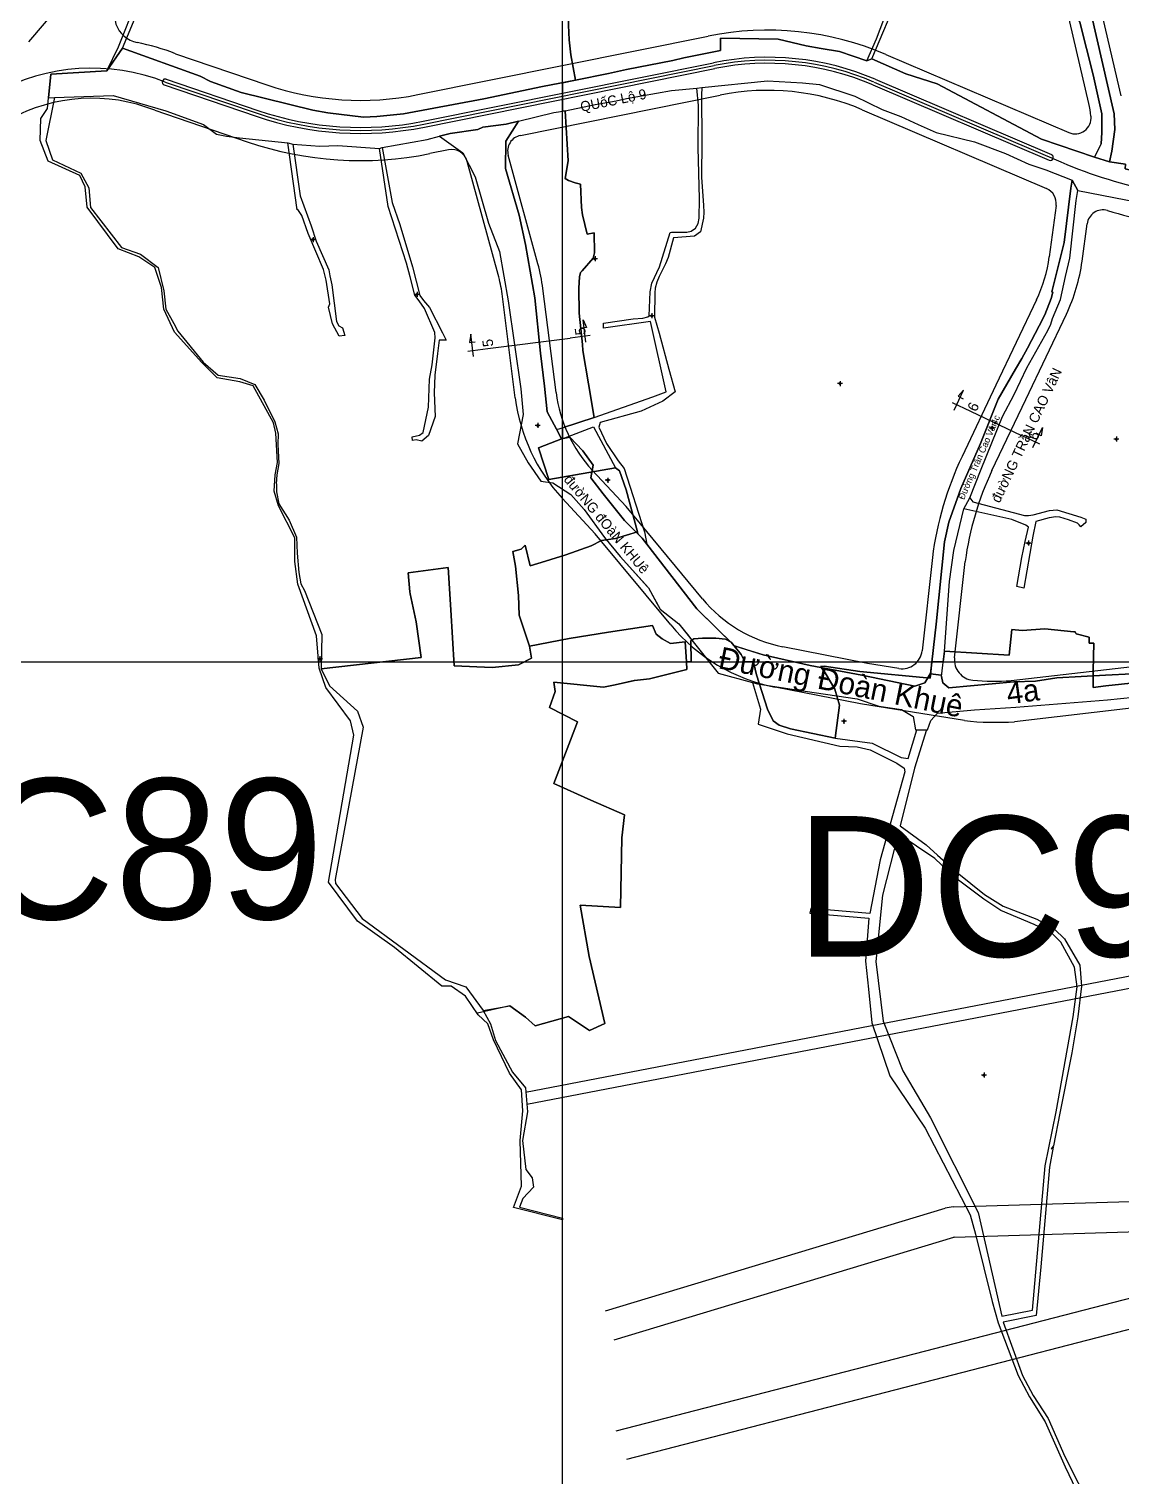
# Model space of a CAD drawing. Extents: x 547408 to 554234, y 1833375 to 1843904.
# Drawn here: x 549734 to 550279, y 1837594 to 1838316 of the extents above; entities that cross this region are included whole.
import ezdxf

# ---------------------------------------------------------------- set-up
doc = ezdxf.new("R2010")
doc.units = 0
for name, color, linetype in [('Level 1', 7, 'Continuous'), ('Level 10', 7, 'Continuous'), ('Level 11', 7, 'Continuous'), ('Level 2', 7, 'Continuous'), ('Level 30', 7, 'Continuous'), ('Level 4', 7, 'Continuous'), ('Level 5', 7, 'Continuous'), ('Level 52', 7, 'Continuous'), ('Level 62', 7, 'Continuous')]:
    doc.layers.add(name, color=color, linetype=linetype)

msp = doc.modelspace()

# ---------------------------------------------------------------- linework, layer by layer
at = {"layer": 'Level 1'}
for points in [[(549930.82, 1838268.07), (550075.62, 1838297.24)], [(549801.82, 1838289.07), (549847.61, 1838273.47)], [(550155.33, 1838289.04), (550248.54, 1838249.21)], [(550010.27, 1838170.44), (550011.97, 1838166.64), (550009.16, 1838166.29)], [(550011.67, 1838159.39), (550010.27, 1838170.44)], [(549954.24, 1838163.31), (549953.54, 1838159.2), (549956.35, 1838159.56)], [(549955.65, 1838152.26), (549954.24, 1838163.31)], [(550013.8, 1838162.73), (550003.76, 1838161.45)], [(549952.75, 1838154.95), (549962.8, 1838156.23)], [(549962.8, 1838156.23), (550003.76, 1838161.45)], [(550195.26, 1838125.43), (550200.03, 1838135.49)], [(550200.03, 1838135.49), (550197.23, 1838132.42), (550199.79, 1838131.2)], [(550194.27, 1838129.26), (550203.42, 1838124.92)], [(550203.42, 1838124.92), (550228.97, 1838112.8)], [(550238.11, 1838108.47), (550228.97, 1838112.8)], [(550234.53, 1838106.81), (550239.3, 1838116.87)], [(550239.3, 1838116.87), (550238.69, 1838112.75), (550236.13, 1838113.97)]]:
    msp.add_lwpolyline(points, dxfattribs=at)
for centre, radius, start, end in [((550102.28, 1838164.9), 135, 66.8634, 101.39064), ((549765.28, 1838195.98), 100, 68.56842, 118.98519), ((549899.22, 1838424.91), 160, 251.18175, 281.39064), ((550344.8, 1838474.51), 245, 246.8634, 258.58268)]:
    msp.add_arc(centre, radius, start, end, dxfattribs=at)
at = {"layer": 'Level 10'}
for p, q in [((549772.62, 1838294.59), (549780.45, 1838305.99)), ((550151.8, 1838299.62), (550154.29, 1838300.61)), ((550067.04, 1838285.94), (550069.4, 1838286.33)), ((549743.61, 1838281.24), (549746.68, 1838281.34)), ((549862.97, 1838258.67), (549865.48, 1838258.01)), ((549908.64, 1838255.86), (549910.03, 1838256.37)), ((550265.31, 1838251.61), (550272.82, 1838249.36)), ((550254.12, 1838240.09), (550257.06, 1838235.04)), ((550200.17, 1838076.28), (550203.09, 1838081.73)), ((550176.75, 1837966.13), (550181.49, 1837966.17))]:
    msp.add_line(p, q, dxfattribs=at)
for points in [[(550238.2, 1838428.02), (550241.65, 1838414.45), (550246.82, 1838395.17), (550247.54, 1838391.53), (550254.92, 1838360.96), (550258.03, 1838350.47), (550257.32, 1838350.33), (550263.36, 1838324.57), (550275.1, 1838273.22), (550275.36, 1838265.39), (550273.97, 1838254.57), (550272.82, 1838249.36)], [(549772.62, 1838294.59), (549778.5, 1838306.57), (549787.6, 1838329.55), (549793.84, 1838376.43)], [(550151.8, 1838299.62), (550156.64, 1838310.62), (550162.52, 1838326.36), (550167.1, 1838339), (550167.16, 1838343.53), (550167.05, 1838348.7), (550167.45, 1838356.94), (550169.92, 1838372.99)], [(550154.29, 1838300.61), (550168, 1838333.36), (550168.8, 1838336.46), (550168.98, 1838342.48), (550168.88, 1838348.19), (550169.07, 1838354.15), (550171.86, 1838373.06)], [(549780.45, 1838305.99), (549786.07, 1838319.06), (549787.99, 1838324.98), (549789.15, 1838330.49), (549790.86, 1838342.48), (549791.56, 1838342.81), (549795.93, 1838370.86)], [(550272.82, 1838249.36), (550280.72, 1838248.17), (550280.55, 1838245.87), (550300.75, 1838240.85), (550313.26, 1838238.29), (550313.9, 1838243.68), (550321.8, 1838242.79), (550321.03, 1838235.36), (550344.14, 1838231.5), (550383.57, 1838223.03), (550392.55, 1838222.68), (550397.59, 1838222.41), (550429, 1838223.13), (550452.79, 1838229.92), (550469.58, 1838238.3), (550469.32, 1838238.94), (550491.72, 1838250.9), (550517.3, 1838263.68), (550525.8, 1838267.54), (550537.39, 1838274.24), (550563.01, 1838287.71), (550574.48, 1838294.71), (550602.6, 1838309.23), (550627.98, 1838323.7)], [(550265.31, 1838251.61), (550268.68, 1838258.23), (550268.91, 1838263.91), (550268.92, 1838273.25), (550264.56, 1838292.67), (550257.91, 1838318.84)], [(549780.45, 1838305.99), (549819.18, 1838291.96), (549824.43, 1838289.32), (549839.78, 1838283.82), (549875.48, 1838275.06), (549882.92, 1838273.68), (549900.74, 1838271.53), (549907.3, 1838271.85), (549920.72, 1838273.26), (549960.67, 1838280.71), (549989.98, 1838286.75), (550006.4, 1838289.98), (550022.85, 1838293.35), (550031.86, 1838295.36), (550055.06, 1838299.84), (550060.42, 1838301.06), (550078.69, 1838304.84), (550078.85, 1838310.85), (550107.56, 1838310.38), (550121.49, 1838307.06), (550129.02, 1838305.71), (550138.07, 1838304.33), (550151.8, 1838299.62)], [(550154.29, 1838300.61), (550171.12, 1838293.18), (550186.87, 1838288.08), (550238.89, 1838260.51), (550265.31, 1838251.61)], [(549743.61, 1838281.24), (549744.74, 1838293.05), (549772.62, 1838294.59)], [(549977.97, 1838269.59), (549995.62, 1838273.86), (550001.35, 1838274.64), (550016.22, 1838277.81), (550026.7, 1838279.76), (550031.9, 1838280.88), (550054.26, 1838284.9), (550067.04, 1838285.94)], [(549996.97, 1838115.99), (549998.23, 1838116.14), (550015.77, 1838121.9), (550045.09, 1838132.06), (550051.6, 1838134.64), (550043.85, 1838169.73), (550020.43, 1838166.37), (550020.39, 1838168.88), (550035.14, 1838171.09), (550040.03, 1838171.38), (550042.45, 1838171.93), (550043.2, 1838172.55), (550043.67, 1838184.45), (550044.6, 1838188.84), (550048.38, 1838196.94), (550053.64, 1838214.12), (550054.3, 1838214.27), (550062.04, 1838214.19), (550064.22, 1838214.79), (550066.3, 1838216.24), (550067.59, 1838218.46), (550068.13, 1838221.12), (550068.23, 1838230.83), (550067.55, 1838256.5), (550067.72, 1838277.31), (550067.04, 1838285.94)], [(550069.4, 1838286.33), (550069.31, 1838282.45), (550069.54, 1838259.72), (550069.34, 1838241.62), (550070.33, 1838227.57), (550070.44, 1838224.24), (550070.23, 1838221.25), (550068.75, 1838214.35), (550065.84, 1838212.15), (550055.25, 1838211.47), (550052.7, 1838201.66), (550051.33, 1838198.49), (550048.14, 1838192.13), (550046.97, 1838189.34), (550046.25, 1838186.34), (550046.01, 1838183.99), (550045.86, 1838171.89), (550048.2, 1838163.86), (550053.06, 1838145.84), (550056.14, 1838134.68), (550049.97, 1838129.98), (550039.15, 1838124.93), (550018.79, 1838119.28), (550018.1, 1838117.02), (550021.87, 1838108.9), (550027.7, 1838100.18), (550030.65, 1838096.42), (550040.86, 1838064.79), (550041.99, 1838058.76)], [(550069.4, 1838286.33), (550102.29, 1838289.62), (550119.68, 1838288.67), (550128.17, 1838287.81), (550145.83, 1838282.02), (550159.44, 1838275.32), (550168.65, 1838271.81), (550177.28, 1838267.87), (550186.25, 1838263.87), (550205.38, 1838259.24), (550220.99, 1838253.35), (550232.6, 1838248.09), (550241.06, 1838245.21), (550254.12, 1838240.09)], [(549981.6, 1837746.98), (549984.89, 1837742.77), (549985.53, 1837738.19), (549980.11, 1837732.49), (549978.53, 1837728.25), (550000, 1837722.63), (550000, 1837721.78), (549975.45, 1837728), (549979.54, 1837738.57), (549978.86, 1837761.4), (549980.22, 1837776.23), (549979.54, 1837786.63), (549973.58, 1837794.98), (549965.58, 1837811.51), (549962.68, 1837819.52), (549957.91, 1837824.12), (549951.61, 1837833.33), (549944.45, 1837838.27), (549939.85, 1837838.27), (549916.17, 1837857.54), (549897.76, 1837870.82), (549883.28, 1837890.26), (549895.89, 1837963.39), (549894.19, 1837970.55), (549881.91, 1837987.25), (549878.67, 1837996.8), (549877.31, 1838013), (549867.93, 1838038.74), (549866.4, 1838049.99), (549866.4, 1838061.92), (549858.39, 1838077.78), (549856.17, 1838085.11), (549856.68, 1838093.29), (549857.88, 1838099.43), (549857.02, 1838114.09), (549855.84, 1838119.18), (549845.62, 1838137.6), (549838.97, 1838139.64), (549827.72, 1838141.52), (549820.06, 1838149.19), (549806.43, 1838164.36), (549801.14, 1838175.78), (549799.95, 1838186.68), (549796.71, 1838196.56), (549788.7, 1838201.85), (549778.31, 1838205.94), (549762.97, 1838226.74), (549761.95, 1838236.8), (549759.22, 1838242.42), (549743.37, 1838249.58), (549739.46, 1838259.98), (549739.82, 1838270.93), (549743.1, 1838275.93), (549743.61, 1838281.24)], [(549746.68, 1838281.34), (549742.24, 1838259.9), (549745.59, 1838250.23), (549759.73, 1838243.57), (549763.79, 1838236.24), (549764.6, 1838226.52), (549779.98, 1838206.55), (549789.42, 1838203.31), (549798.32, 1838196.56), (549801.2, 1838184.99), (549802.13, 1838175.86), (549806.09, 1838168.63), (549806.09, 1838168.62), (549808.15, 1838164.87), (549820.68, 1838149.49), (549828.16, 1838142.99), (549839.24, 1838141.24), (549846.46, 1838138.25), (549851.11, 1838130.42), (549856.53, 1838119.7), (549858.11, 1838113.65), (549857.94, 1838108.36), (549858.51, 1838098.89), (549857.53, 1838093.27), (549857.24, 1838088.81), (549857.25, 1838088.81), (549857.27, 1838084.81), (549858.56, 1838078.71), (549863.72, 1838070.64), (549867.27, 1838062.21), (549867.62, 1838054.16), (549868.52, 1838044.64), (549869.48, 1838038.94), (549871.3, 1838035.56), (549879.93, 1838013.67), (549879.66, 1837996.52), (549883.83, 1837988.04), (549897.68, 1837975.42), (549900.62, 1837967.42), (549886.51, 1837891.58), (549886.82, 1837889.59), (549900.12, 1837872), (549941.56, 1837841.55), (549951.7, 1837838.09), (549960.35, 1837826.26), (549964, 1837819.59), (549966.6, 1837811.24), (549974.95, 1837795.49), (549981.44, 1837787.74), (549982.47, 1837775.78), (549980.01, 1837761.41), (549981.6, 1837746.98)], [(549746.68, 1838281.34), (549775.79, 1838282.28), (549802.17, 1838274.72), (549820.84, 1838267.9), (549827.35, 1838263.11), (549832.45, 1838262.1), (549838.95, 1838261.19), (549862.97, 1838258.67)], [(549938.66, 1838262.04), (549943.93, 1838263.43), (549957.68, 1838265.38), (549960.26, 1838266.56), (549971.83, 1838268.11), (549977.97, 1838269.59)], [(549977.97, 1838269.59), (549971.62, 1838259.6), (549971.46, 1838245.88), (549978.34, 1838222.73), (549981.48, 1838208.11), (549986.23, 1838181.48), (549988.96, 1838153.87), (549990.97, 1838137.46), (549992.31, 1838124.69), (549996.97, 1838115.99)], [(549865.48, 1838258.01), (549869.1, 1838232.28), (549874.58, 1838217.39), (549877.06, 1838209.76), (549883.42, 1838195.43), (549883.92, 1838192.43), (549884.87, 1838187.91), (549887.17, 1838169.63), (549888.4, 1838167.45), (549890.17, 1838166.52), (549891.48, 1838162.76), (549888.58, 1838162.41), (549885.26, 1838168.6), (549883.19, 1838176.79), (549883.93, 1838178.43), (549882.08, 1838190.22), (549880.81, 1838195.57), (549873.04, 1838213.62), (549869.98, 1838222.49), (549867.98, 1838225.52), (549867.56, 1838225.41), (549862.97, 1838258.67)], [(549865.48, 1838258.01), (549878.92, 1838257.01), (549887.85, 1838257.43), (549908.64, 1838255.86)], [(549910.03, 1838256.37), (549914.99, 1838228.94), (549918.84, 1838218), (549925.13, 1838196.87), (549928.77, 1838182.61), (549930.69, 1838180.18), (549933.58, 1838176.66), (549940.19, 1838164.02), (549942, 1838160.46), (549938.5, 1838160.43), (549937.66, 1838153.68), (549936.23, 1838142.86), (549936.02, 1838134.14), (549936.41, 1838122.26), (549933.1, 1838112.89), (549929.83, 1838110.03), (549926.92, 1838110.75), (549925.07, 1838110.33), (549925.02, 1838112.27), (549928.66, 1838112.95), (549930.42, 1838114.38), (549933.09, 1838126.99), (549933.62, 1838140.95), (549935.03, 1838148), (549936.46, 1838161.6), (549936.31, 1838164.26), (549931.06, 1838176.12), (549928.41, 1838179.97), (549926.31, 1838182.88), (549924.07, 1838191.98), (549922.14, 1838198.71), (549912.96, 1838226.94), (549908.64, 1838255.86)], [(549910.03, 1838256.37), (549932.55, 1838260.42), (549938.66, 1838262.04)], [(549938.66, 1838262.04), (549950.27, 1838253.81), (549956.48, 1838241.82), (549963.14, 1838218.62), (549968.48, 1838204.59), (549972.84, 1838179.92), (549979.21, 1838136.1), (549980.38, 1838123.31), (549977.47, 1838108.75), (549982.8, 1838099.25), (549989.1, 1838090.11), (549995.21, 1838089.29), (550004.05, 1838083.44), (550010.73, 1838075.91), (550020.86, 1838062.04), (550028.68, 1838052.56), (550042.8, 1838036.92), (550048.69, 1838026.36), (550058.01, 1838019), (550077.63, 1837994.3), (550094.74, 1837989.72)], [(550183.52, 1837994.04), (550186.25, 1838018.72), (550190.56, 1838059.79), (550192.61, 1838069.64), (550198.65, 1838086.35), (550208.38, 1838108.81), (550217.24, 1838130.97), (550225.86, 1838145.85), (550229.02, 1838151.19), (550231.84, 1838156.42), (550237.62, 1838167.49), (550240.45, 1838173.07), (550243.68, 1838181.07), (550244.57, 1838184.23), (550244.1, 1838184.41), (550250.14, 1838209.03), (550253.54, 1838236.15), (550254.12, 1838240.09)], [(550203.09, 1838081.73), (550208.79, 1838096.11), (550219.47, 1838122.32), (550225.18, 1838133.28), (550231.55, 1838146.56), (550241.95, 1838165.27), (550243.45, 1838168.42), (550244.43, 1838171.11), (550248.37, 1838180.61), (550250.86, 1838192.08), (550252.96, 1838201.26), (550256.12, 1838230.06), (550257.06, 1838235.04)], [(550257.06, 1838235.04), (550286.96, 1838229.2), (550286.09, 1838223.87), (550315.06, 1838217.3), (550328.62, 1838215.45), (550342.07, 1838211.98), (550354.43, 1838208.88), (550357.7, 1838208.18), (550363.88, 1838209.13), (550382.98, 1838208.2), (550413.63, 1838202.01), (550422.98, 1838201.13), (550454.51, 1838211.91)], [(549996.97, 1838115.99), (549999.5, 1838111.25), (550000.29, 1838111.4)], [(550000.29, 1838111.4), (550015.36, 1838117.15), (550026.46, 1838096.69), (550028.34, 1838095.29), (550031.76, 1838085.73), (550037.33, 1838064.78), (550037.51, 1838063.88)], [(550000.29, 1838111.4), (550003.58, 1838112.03), (550010.06, 1838105.21), (550015.2, 1838098.09), (550014.09, 1838091.76), (550020.24, 1838083.8), (550030.95, 1838070.4), (550037.51, 1838063.88)], [(550188.94, 1837992.77), (550189.64, 1837989.55), (550192.65, 1837987.06), (550225.1, 1837990.12), (550235.95, 1837990.38), (550246.51, 1837992.09), (550270.85, 1837993.34), (550283.86, 1837994.09), (550297.17, 1837999.4), (550304.93, 1838011.37), (550306.63, 1838024.55), (550310.08, 1838037.41), (550312.45, 1838067.71), (550313.32, 1838077.08), (550316.99, 1838092.38), (550327.18, 1838106.85), (550343.33, 1838113.41), (550359.38, 1838115.57), (550366.13, 1838114.1), (550381.98, 1838111.39), (550407.18, 1838108.87), (550428.72, 1838102.82), (550449.9, 1838097.31)], [(550188.94, 1837992.77), (550190.52, 1838005.28), (550192.9, 1838040.07), (550195.2, 1838055.57), (550200.17, 1838076.28)], [(550203.09, 1838081.73), (550204.65, 1838079.86), (550230.31, 1838072.95), (550232.43, 1838072.91), (550234.73, 1838073.29), (550242.93, 1838075.47), (550246.47, 1838075.83), (550258.5, 1838072.22), (550260.99, 1838071.13), (550260.95, 1838069.52), (550258.51, 1838067.35), (550257.6, 1838068.37), (550256.9, 1838069.23), (550252.29, 1838070.83), (550248.08, 1838072.07), (550246.02, 1838072.38), (550242.67, 1838071.87), (550235.98, 1838069.91), (550234.62, 1838062.63), (550230.09, 1838036.78), (550226.51, 1838037.5), (550229.13, 1838051.96), (550230.8, 1838059.94), (550232.39, 1838067.12), (550231.12, 1838068.17), (550223.99, 1838070.91), (550200.17, 1838076.28)], [(550037.51, 1838063.88), (550039.7, 1838061.7), (550041.99, 1838058.76)], [(550041.99, 1838058.76), (550067.04, 1838026.49), (550085.78, 1838008), (550099.97, 1838003.5), (550123.56, 1837998.12), (550149.21, 1837993.33), (550175.69, 1837987.83), (550180.63, 1837989.59), (550183.42, 1837994.05), (550183.52, 1837994.04)], [(550094.74, 1837989.72), (550098.66, 1837976.38), (550097.62, 1837968.89), (550111.95, 1837964.12), (550138.31, 1837958), (550146.98, 1837957.64), (550153.35, 1837956.08), (550166.7, 1837949.47), (550170.34, 1837947.03), (550170.65, 1837945.21), (550158.35, 1837901.26), (550153.26, 1837874.62), (550123.79, 1837876.98), (550123.39, 1837874.8), (550152.73, 1837872.26), (550151.03, 1837850.87), (550152.59, 1837836.92), (550154.25, 1837820.08), (550163.29, 1837793.58), (550180.81, 1837767.52), (550203.29, 1837724.36), (550205.89, 1837714.7), (550214.28, 1837681.23), (550217.18, 1837670.57), (550227.21, 1837644.23), (550232.84, 1837633.64), (550240.72, 1837621.08), (550250.59, 1837598.75), (550259.47, 1837580.27)], [(550094.74, 1837989.72), (550097.14, 1837989.08), (550098.17, 1837988.92)], [(550098.17, 1837988.92), (550102.28, 1837976.46), (550105.06, 1837970.63), (550108.01, 1837968.43), (550113.63, 1837966.6), (550136.01, 1837961.91), (550154.42, 1837959.55), (550168.9, 1837952.33), (550172.3, 1837951.83), (550176.75, 1837966.13)], [(550098.17, 1837988.92), (550121.05, 1837985.37), (550146.89, 1837981.55), (550157.69, 1837977.9), (550169.02, 1837976.25), (550174.87, 1837972.81), (550175.98, 1837966.12), (550176.75, 1837966.13)], [(550183.52, 1837994.04), (550188.81, 1837993.37), (550188.94, 1837992.77)], [(550181.49, 1837966.17), (550182.03, 1837966.17), (550183.62, 1837970.85), (550186.95, 1837974.49), (550205.51, 1837976.15), (550226.1, 1837977.49), (550271.8, 1837981.16), (550284.78, 1837982.33), (550295.93, 1837986.32)], [(550181.49, 1837966.17), (550175.47, 1837946.94), (550168.39, 1837918.24), (550181.36, 1837908.79), (550187.02, 1837903.6), (550196.76, 1837894.94), (550210.36, 1837884.02), (550219.77, 1837878.2), (550236.57, 1837871.79), (550245.34, 1837866.82), (550250.32, 1837861.96), (550257.97, 1837848.89), (550258.89, 1837838.42), (550257.04, 1837823.02), (550254.07, 1837805.08), (550248.01, 1837775.07), (550244.88, 1837758.77), (550243.73, 1837757.21), (550244.74, 1837758.04), (550242.85, 1837748.18), (550238.54, 1837698.45), (550236.22, 1837674.13), (550219.82, 1837670.81), (550229.37, 1837644.24), (550234.75, 1837634.28), (550242.24, 1837622.9), (550250.45, 1837603.8), (550263.93, 1837577.3)], [(550256.63, 1837837.97), (550255.39, 1837847.75), (550248.51, 1837860.27), (550243.62, 1837865.1), (550235.25, 1837869.14), (550218.57, 1837876.08), (550210.13, 1837881.73), (550195.49, 1837892.72), (550185.63, 1837901.98), (550167.37, 1837914.25), (550159.49, 1837883.65), (550156.31, 1837850.72), (550159.88, 1837820.91), (550169.68, 1837796.07), (550183.57, 1837772.76), (550207.21, 1837725.54), (550219.1, 1837673.81), (550234.4, 1837676.75), (550240.67, 1837748.85), (550246.23, 1837775.71), (550254.69, 1837823.13), (550256.63, 1837837.97)]]:
    msp.add_lwpolyline(points, dxfattribs=at)
at = {"layer": 'Level 11'}
for p, q in [((549874.97, 1838210.54), (549874.34, 1838210.54)), ((549875.59, 1838211.17), (549874.97, 1838210.54)), ((549874.97, 1838210.54), (549875.59, 1838209.91)), ((549875.59, 1838211.79), (549875.59, 1838211.17)), ((549876.21, 1838210.54), (549875.59, 1838211.17)), ((549875.59, 1838209.91), (549876.21, 1838210.54)), ((549875.59, 1838209.91), (549875.59, 1838209.29)), ((549876.84, 1838210.54), (549876.21, 1838210.54)), ((550015.56, 1838200.97), (550014.93, 1838200.97)), ((550016.18, 1838201.59), (550015.56, 1838200.97)), ((550015.56, 1838200.97), (550016.18, 1838200.35)), ((550016.18, 1838202.22), (550016.18, 1838201.59)), ((550016.81, 1838200.97), (550016.18, 1838201.59)), ((550016.18, 1838200.35), (550016.81, 1838200.97)), ((550016.18, 1838200.35), (550016.18, 1838199.72)), ((550017.43, 1838200.97), (550016.81, 1838200.97)), ((549927.43, 1838183.83), (549926.81, 1838183.2)), ((549927.43, 1838184.45), (549927.43, 1838183.83)), ((549928.06, 1838183.2), (549927.43, 1838183.83)), ((549926.81, 1838183.2), (549926.18, 1838183.2)), ((549926.81, 1838183.2), (549927.43, 1838182.57)), ((549927.43, 1838182.57), (549928.06, 1838183.2)), ((549927.43, 1838182.57), (549927.43, 1838181.95)), ((549928.68, 1838183.2), (549928.06, 1838183.2)), ((550043.91, 1838172.54), (550043.28, 1838172.54)), ((550044.53, 1838173.17), (550043.91, 1838172.54)), ((550043.91, 1838172.54), (550044.53, 1838171.91)), ((550044.53, 1838173.79), (550044.53, 1838173.17)), ((550045.15, 1838172.54), (550044.53, 1838173.17)), ((550044.53, 1838171.91), (550045.15, 1838172.54)), ((550044.53, 1838171.91), (550044.53, 1838171.29)), ((550045.78, 1838172.54), (550045.15, 1838172.54)), ((550137.75, 1838138.72), (550137.13, 1838138.72)), ((550138.38, 1838139.35), (550137.75, 1838138.72)), ((550137.75, 1838138.72), (550138.38, 1838138.09)), ((550138.38, 1838139.97), (550138.38, 1838139.35)), ((550139.01, 1838138.72), (550138.38, 1838139.35)), ((550138.38, 1838138.09), (550139.01, 1838138.72)), ((550138.38, 1838138.09), (550138.38, 1838137.47)), ((550139.63, 1838138.72), (550139.01, 1838138.72)), ((549987.63, 1838118.49), (549987.01, 1838117.86)), ((549987.63, 1838119.11), (549987.63, 1838118.49)), ((549988.25, 1838117.86), (549987.63, 1838118.49)), ((549987.01, 1838117.86), (549986.38, 1838117.86)), ((549987.01, 1838117.86), (549987.63, 1838117.23)), ((549987.63, 1838117.23), (549988.25, 1838117.86)), ((549987.63, 1838117.23), (549987.63, 1838116.61)), ((549988.88, 1838117.86), (549988.25, 1838117.86)), ((550213.63, 1838116.43), (550213, 1838116.43)), ((550214.25, 1838117.05), (550213.63, 1838116.43)), ((550213.63, 1838116.43), (550214.25, 1838115.81)), ((550214.25, 1838117.68), (550214.25, 1838117.05)), ((550214.87, 1838116.43), (550214.25, 1838117.05)), ((550214.25, 1838115.81), (550214.87, 1838116.43)), ((550214.25, 1838115.81), (550214.25, 1838115.18)), ((550215.5, 1838116.43), (550214.87, 1838116.43)), ((550276.2, 1838111.67), (550275.57, 1838111.05)), ((550276.2, 1838112.3), (550276.2, 1838111.67)), ((550276.82, 1838111.05), (550276.2, 1838111.67)), ((550275.57, 1838111.05), (550274.95, 1838111.05)), ((550275.57, 1838111.05), (550276.2, 1838110.43)), ((550276.2, 1838110.43), (550276.82, 1838111.05)), ((550276.2, 1838110.43), (550276.2, 1838109.8)), ((550277.45, 1838111.05), (550276.82, 1838111.05)), ((550021.93, 1838090.52), (550021.3, 1838090.52)), ((550022.55, 1838091.15), (550021.93, 1838090.52)), ((550021.93, 1838090.52), (550022.55, 1838089.89)), ((550022.55, 1838091.77), (550022.55, 1838091.15)), ((550023.18, 1838090.52), (550022.55, 1838091.15)), ((550022.55, 1838089.89), (550023.18, 1838090.52)), ((550022.55, 1838089.89), (550022.55, 1838089.27)), ((550023.8, 1838090.52), (550023.18, 1838090.52)), ((550231.71, 1838059.26), (550231.09, 1838059.26)), ((550232.34, 1838059.89), (550231.71, 1838059.26)), ((550231.71, 1838059.26), (550232.34, 1838058.63)), ((550232.34, 1838060.51), (550232.34, 1838059.89)), ((550232.97, 1838059.26), (550232.34, 1838059.89)), ((550232.34, 1838058.63), (550232.97, 1838059.26)), ((550232.34, 1838058.63), (550232.34, 1838058.01)), ((550233.59, 1838059.26), (550232.97, 1838059.26)), ((549878.37, 1838001.56), (549877.75, 1838001.56)), ((549879, 1838002.19), (549878.37, 1838001.56)), ((549878.37, 1838001.56), (549879, 1838000.93)), ((549879, 1838002.81), (549879, 1838002.19)), ((549879.63, 1838001.56), (549879, 1838002.19)), ((549879, 1838000.93), (549879.63, 1838001.56)), ((549879, 1838000.93), (549879, 1838000.31)), ((549880.25, 1838001.56), (549879.63, 1838001.56)), ((550139.71, 1837970.38), (550139.09, 1837970.38)), ((550140.34, 1837971.01), (550139.71, 1837970.38)), ((550139.71, 1837970.38), (550140.34, 1837969.75)), ((550140.34, 1837971.63), (550140.34, 1837971.01)), ((550140.97, 1837970.38), (550140.34, 1837971.01)), ((550140.34, 1837969.75), (550140.97, 1837970.38)), ((550140.34, 1837969.75), (550140.34, 1837969.13)), ((550141.59, 1837970.38), (550140.97, 1837970.38)), ((550209.57, 1837794.03), (550208.95, 1837794.03)), ((550210.2, 1837794.65), (550209.57, 1837794.03)), ((550209.57, 1837794.03), (550210.2, 1837793.41)), ((550210.2, 1837795.28), (550210.2, 1837794.65)), ((550210.82, 1837794.03), (550210.2, 1837794.65)), ((550210.2, 1837793.41), (550210.82, 1837794.03)), ((550211.45, 1837794.03), (550210.82, 1837794.03)), ((550210.2, 1837793.41), (550210.2, 1837792.78))]:
    msp.add_line(p, q, dxfattribs=at)
for centre in [(549875.59, 1838210.54), (550016.18, 1838200.97), (549927.43, 1838183.2), (550044.53, 1838172.54), (550138.38, 1838138.72), (549987.63, 1838117.86), (550214.25, 1838116.43), (550276.2, 1838111.05), (550022.55, 1838090.52), (550232.34, 1838059.26), (549879, 1838001.56), (550140.34, 1837970.38), (550210.2, 1837794.03)]:
    msp.add_circle(centre, 0.15, dxfattribs=at)
at = {"layer": 'Level 2'}
for p, q in [((549971.62, 1838259.6), (549977.97, 1838269.59)), ((549977.97, 1838269.59), (549971.83, 1838268.11)), ((550273.97, 1838254.57), (550275.36, 1838265.39)), ((550272.82, 1838249.36), (550273.97, 1838254.57)), ((549981.48, 1838208.11), (549978.34, 1838222.73)), ((549986.23, 1838181.48), (549981.48, 1838208.11)), ((549988.96, 1838153.87), (549986.23, 1838181.48)), ((550243.68, 1838181.07), (550240.45, 1838173.07)), ((550240.45, 1838173.07), (550237.62, 1838167.49)), ((550237.62, 1838167.49), (550231.84, 1838156.42)), ((550241.95, 1838165.27), (550243.45, 1838168.42)), ((550219.47, 1838122.32), (550225.18, 1838133.28)), ((550217.24, 1838130.97), (550208.38, 1838108.81)), ((549999.5, 1838111.25), (549996.97, 1838115.99)), ((550000.29, 1838111.4), (549999.5, 1838111.25)), ((550208.38, 1838108.81), (550198.65, 1838086.35)), ((550198.65, 1838086.35), (550192.61, 1838069.64)), ((550067.04, 1838026.49), (550041.99, 1838058.76)), ((550077.5, 1838016.17), (550067.04, 1838026.49)), ((550085.78, 1838008), (550084.66, 1838009.11)), ((550188.94, 1837992.77), (550190.52, 1838005.28)), ((550183.52, 1837994.04), (550188.81, 1837993.37)), ((550188.94, 1837992.77), (550188.81, 1837993.37)), ((550188.81, 1837993.37), (550188.94, 1837992.77)), ((550189.64, 1837989.55), (550188.94, 1837992.77)), ((550270.85, 1837993.34), (550246.51, 1837992.09))]:
    msp.add_line(p, q, dxfattribs=at)
for points in [[(550275.36, 1838265.39), (550275.1, 1838273.22), (550263.36, 1838324.57), (550257.32, 1838350.33), (550258.03, 1838350.47), (550254.92, 1838360.96), (550247.54, 1838391.53), (550246.82, 1838395.17), (550241.65, 1838414.45)], [(550238.88, 1838403.31), (550240.98, 1838390.05), (550241.94, 1838382.06), (550242.32, 1838381.36), (550246.94, 1838361.99), (550247.48, 1838362.09), (550254.8, 1838322.69), (550257.91, 1838318.84), (550264.56, 1838292.67), (550268.92, 1838273.25), (550268.91, 1838263.91), (550268.68, 1838258.23), (550265.31, 1838251.61), (550272.82, 1838249.36)], [(550272.82, 1838249.36), (550265.31, 1838251.61), (550238.89, 1838260.51), (550186.87, 1838288.08), (550171.12, 1838293.18), (550154.29, 1838300.61), (550151.8, 1838299.62), (550138.07, 1838304.33), (550129.02, 1838305.71), (550121.49, 1838307.06), (550107.56, 1838310.38), (550078.85, 1838310.85), (550078.69, 1838304.84), (550060.42, 1838301.06), (550055.06, 1838299.84), (550031.86, 1838295.36), (550022.85, 1838293.35), (550006.4, 1838289.98), (549989.98, 1838286.75), (549960.67, 1838280.71), (549920.72, 1838273.26), (549907.3, 1838271.85), (549900.74, 1838271.53), (549882.92, 1838273.68), (549875.48, 1838275.06), (549839.78, 1838283.82), (549824.43, 1838289.32), (549819.18, 1838291.96), (549780.45, 1838305.99), (549772.62, 1838294.59), (549744.74, 1838293.05), (549743.61, 1838281.24), (549746.68, 1838281.34), (549775.79, 1838282.28), (549802.17, 1838274.72), (549820.84, 1838267.9), (549827.35, 1838263.11), (549832.45, 1838262.1)], [(549832.45, 1838262.1), (549838.95, 1838261.19), (549862.97, 1838258.67), (549865.48, 1838258.01), (549878.92, 1838257.01), (549887.85, 1838257.43), (549908.64, 1838255.86), (549910.03, 1838256.37), (549932.55, 1838260.42), (549938.66, 1838262.04), (549943.93, 1838263.43), (549957.68, 1838265.38), (549960.26, 1838266.56), (549971.83, 1838268.11), (549977.97, 1838269.59), (549995.62, 1838273.86), (550001.35, 1838274.64), (550016.22, 1838277.81), (550026.7, 1838279.76), (550031.9, 1838280.88), (550054.26, 1838284.9), (550067.04, 1838285.94), (550069.4, 1838286.33), (550102.29, 1838289.62), (550119.68, 1838288.67), (550128.17, 1838287.81), (550145.83, 1838282.02), (550159.44, 1838275.32), (550168.65, 1838271.81), (550177.28, 1838267.87), (550186.25, 1838263.87), (550205.38, 1838259.24), (550220.99, 1838253.35), (550232.6, 1838248.09), (550241.06, 1838245.21), (550254.12, 1838240.09), (550257.06, 1838235.04), (550286.96, 1838229.2)], [(549957.68, 1838265.38), (549943.93, 1838263.43), (549938.66, 1838262.04)], [(549971.83, 1838268.11), (549960.26, 1838266.56), (549957.68, 1838265.38)], [(549938.66, 1838262.04), (549950.27, 1838253.81), (549956.48, 1838241.82), (549963.14, 1838218.62), (549968.48, 1838204.59), (549972.84, 1838179.92), (549979.21, 1838136.1), (549980.38, 1838123.31), (549977.47, 1838108.75), (549982.8, 1838099.25), (549989.1, 1838090.11), (549995.21, 1838089.29), (550004.05, 1838083.44), (550010.73, 1838075.91), (550020.86, 1838062.04), (550028.68, 1838052.56), (550042.19, 1838037.59), (550042.8, 1838036.92), (550047.21, 1838029.02), (550048.69, 1838026.36), (550058.01, 1838019), (550062.27, 1838013.64), (550064.48, 1838010.85), (550077.63, 1837994.3), (550094.74, 1837989.72), (550097.14, 1837989.08), (550098.17, 1837988.92), (550121.05, 1837985.37), (550146.89, 1837981.55), (550157.69, 1837977.9), (550169.02, 1837976.25), (550174.87, 1837972.81), (550175.98, 1837966.12), (550176.75, 1837966.13), (550181.49, 1837966.17), (550182.03, 1837966.17), (550183.62, 1837970.85), (550186.95, 1837974.49), (550205.51, 1837976.15), (550226.1, 1837977.49), (550271.8, 1837981.16), (550284.78, 1837982.33)], [(549978.34, 1838222.73), (549971.46, 1838245.88), (549971.62, 1838259.6)], [(550321.8, 1838242.79), (550313.9, 1838243.68), (550313.26, 1838238.29), (550300.75, 1838240.85), (550280.55, 1838245.87), (550280.72, 1838248.17), (550272.82, 1838249.36)], [(550256.12, 1838230.06), (550257.06, 1838235.04), (550254.12, 1838240.09), (550253.54, 1838236.15), (550250.14, 1838209.03), (550244.1, 1838184.41), (550244.57, 1838184.23), (550243.68, 1838181.07)], [(550248.37, 1838180.61), (550250.86, 1838192.08), (550252.96, 1838201.26), (550256.12, 1838230.06)], [(550243.45, 1838168.42), (550244.43, 1838171.11), (550248.37, 1838180.61)], [(550225.18, 1838133.28), (550231.55, 1838146.56), (550241.95, 1838165.27)], [(550231.84, 1838156.42), (550229.02, 1838151.19), (550225.86, 1838145.85), (550217.24, 1838130.97)], [(549996.97, 1838115.99), (549992.31, 1838124.69), (549990.97, 1838137.46), (549988.96, 1838153.87)], [(550190.52, 1838005.28), (550192.9, 1838040.07), (550195.2, 1838055.57), (550200.17, 1838076.28), (550203.09, 1838081.73), (550208.79, 1838096.11), (550219.47, 1838122.32)], [(550020.24, 1838083.8), (550014.09, 1838091.76), (550014.59, 1838094.63), (550015.2, 1838098.09), (550010.06, 1838105.21), (550003.58, 1838112.03), (550000.29, 1838111.4)], [(550037.51, 1838063.88), (550030.95, 1838070.4), (550020.24, 1838083.8)], [(550192.61, 1838069.64), (550190.56, 1838059.79), (550186.25, 1838018.72), (550183.52, 1837994.04)], [(550041.99, 1838058.76), (550039.7, 1838061.7), (550037.51, 1838063.88)], [(550084.66, 1838009.11), (550083.72, 1838010.04), (550077.5, 1838016.17)], [(550123.56, 1837998.12), (550099.97, 1838003.5), (550091.83, 1838006.08), (550085.78, 1838008)], [(550180.63, 1837989.59), (550175.69, 1837987.83), (550149.21, 1837993.33), (550123.56, 1837998.12)], [(550297.17, 1837999.4), (550283.86, 1837994.09), (550270.85, 1837993.34)], [(550188.81, 1837993.37), (550183.52, 1837994.04), (550183.42, 1837994.05), (550180.63, 1837989.59)], [(550225.1, 1837990.12), (550192.65, 1837987.06), (550189.64, 1837989.55)], [(550246.51, 1837992.09), (550235.95, 1837990.38), (550225.1, 1837990.12)]]:
    msp.add_lwpolyline(points, dxfattribs=at)
at = {"layer": 'Level 30'}
for points in [[(550278.55, 1838282.11), (550253.25, 1838390.47)], [(550262.49, 1838278.36), (550240.62, 1838372)], [(549733.85, 1838309.14), (549777.62, 1838360.62)], [(549927.86, 1838282.77), (550072.66, 1838311.94)], [(549807.01, 1838303.15), (549852.45, 1838287.66)], [(550161.22, 1838302.83), (550252.45, 1838263.85)], [(549930.52, 1838269.54), (550075.33, 1838298.71)], [(549931.11, 1838266.59), (550075.92, 1838295.77)], [(549801.37, 1838287.64), (549847.12, 1838272.05)], [(549802.34, 1838290.48), (549848.09, 1838274.89)], [(550154.74, 1838287.66), (550242.66, 1838250.09)], [(550155.92, 1838290.42), (550243.84, 1838252.85)], [(549979.03, 1838262.48), (550078.59, 1838282.53)], [(549796.6, 1838275), (549842.77, 1838259.27)], [(550149.44, 1838275.25), (550241.37, 1838235.96)], [(549943.17, 1838255.25), (549933.78, 1838253.36)], [(549967.9, 1838193.05), (549952.47, 1838249.52)], [(549987.67, 1838198.45), (549972.9, 1838252.53)], [(550246.16, 1838227.56), (550242.76, 1838201.93)], [(550259.12, 1838199.76), (550261.58, 1838218.35)], [(549976.41, 1838131.62), (549969.81, 1838183.47)], [(549996.75, 1838134.21), (549990.14, 1838186.06)], [(550236.39, 1838180.45), (550216.11, 1838137.94)], [(550231.01, 1838130.85), (550251.28, 1838173.34)], [(550216.11, 1838137.94), (550199.26, 1838102.43)], [(550214.17, 1838095.36), (550231.01, 1838130.85)], [(549981.46, 1837785.5), (550584.48, 1837901.5), (550713.39, 1838069.66), (550734.88, 1838087.26), (550662.28, 1838107.47), (550648.03, 1838123.58)], [(549982.15, 1837779.52), (550587.86, 1837896.04), (550718.32, 1838065.84), (550741.66, 1838085.84), (550788.63, 1838103.93), (550793.7, 1838107.21)], [(550031.67, 1838077.41), (550014.83, 1838095.55)], [(550016.26, 1838063.89), (549999.81, 1838081.6)], [(550069.72, 1838031.47), (550031.67, 1838077.41)], [(550053.93, 1838018.4), (550016.26, 1838063.89)], [(550184.43, 1838051.98), (550179.3, 1838005.48)], [(550195.52, 1838001.96), (550200.81, 1838050.01)], [(550152.12, 1837999.2), (550109.93, 1838007.53)], [(550167.78, 1837996.7), (550152.12, 1837999.2)], [(550284.24, 1837997.57), (550223.69, 1837990.61)], [(550148.52, 1837979.02), (550105.96, 1837987.42)], [(550200.38, 1837970.72), (550148.52, 1837979.02)], [(550286.45, 1837977.19), (550225.48, 1837970.18)], [(550194.81, 1837728.29), (550453.46, 1837736.19), (550469.8, 1837752.41), (550592.74, 1837755.56), (550593.39, 1837756.91)], [(550021.44, 1837676.46), (550190.8, 1837727.63)], [(550195.26, 1837713.29), (550428.69, 1837720.42), (550026.56, 1837616.43)], [(550025.78, 1837662.1), (550195.13, 1837713.27)], [(550448.4, 1837710.03), (550031.93, 1837602.33)]]:
    msp.add_lwpolyline(points, dxfattribs=at)
for centre, radius, start, end in [((549790.49, 1838322.5), 14, 139.62557, 258.73177), ((550102.28, 1838164.9), 150, 66.8634, 101.39064), ((549765.28, 1838195.98), 115, 68.76576, 78.73177), ((550102.28, 1838164.9), 136.5, 66.8634, 101.39064), ((550102.28, 1838164.9), 133.5, 66.8634, 101.39064), ((549801.85, 1838289.06), 1.5, 71.18175, 251.18175), ((549899.22, 1838424.91), 145, 251.18175, 281.39064), ((550102.28, 1838164.9), 120, 66.8634, 101.39064), ((549765.28, 1838195.98), 85, 68.3132, 118.98519), ((550212.09, 1838266.59), 51.75, 6.05298, 13.14388), ((549899.22, 1838424.91), 161.5, 251.18175, 281.39064), ((549899.22, 1838424.91), 158.5, 251.18175, 281.39064), ((550255.6, 1838271.21), 8, 246.8634, 6.05298), ((549899.22, 1838424.91), 175, 251.18175, 281.39064), ((549980.61, 1838254.63), 8, 101.39064, 195.28552), ((549944.75, 1838247.41), 8, 15.28552, 101.39064), ((550243.25, 1838251.47), 1.5, 246.8634, 66.8634), ((550238.23, 1838228.61), 8, 352.45452, 66.8634), ((550269.51, 1838217.3), 8, 73.68425, 172.45452), ((550344.8, 1838474.51), 260, 253.68425, 258.58268), ((549900.62, 1838174.66), 90.25, 7.25644, 15.28552), ((550171.63, 1838211.35), 71.75, 334.49117, 352.45452), ((550171.63, 1838211.35), 88.25, 334.49117, 352.45452), ((549900.62, 1838174.66), 69.75, 7.25644, 15.28552), ((550065.94, 1838143.02), 69.75, 187.25644, 222.88563), ((550065.94, 1838143.02), 90.25, 187.25644, 222.88563), ((550351.28, 1838030.32), 168.25, 154.62416, 172.604), ((550351.28, 1838030.32), 151.75, 154.62416, 172.54535), ((550123.44, 1838075.96), 69.75, 219.62848, 258.83522), ((550123.44, 1838075.96), 90.25, 219.62848, 258.83522), ((550169.36, 1838006.57), 10, 260.90653, 353.71124), ((550205.46, 1838000.87), 10, 173.71124, 264.85143), ((550216.15, 1838119.6), 129.21, 264.85143, 273.3432), ((550216.15, 1838119.6), 149.71, 263.95344, 273.57157), ((550195.28, 1837712.79), 15.5, 91.74931, 106.81298), ((550195.28, 1837712.79), 0.5, 91.74931, 106.81298)]:
    msp.add_arc(centre, radius, start, end, dxfattribs=at)
at = {"layer": 'Level 52'}
for p, q in [((550006.4, 1838289.98), (550000, 1838288.72)), ((550000, 1838288.72), (550006.4, 1838289.98)), ((550000, 1838288.72), (550000, 1838274.46)), ((550000, 1838274.46), (550000, 1838288.72)), ((550000, 1838274.46), (550001.35, 1838274.64)), ((550001.35, 1838274.64), (550000, 1838274.46)), ((550012.32, 1838213.14), (550015.75, 1838213.87)), ((550015.75, 1838213.87), (550012.32, 1838213.14)), ((550012.94, 1838138.56), (550015.77, 1838121.9)), ((550015.77, 1838121.9), (550012.94, 1838138.56)), ((550015.77, 1838121.9), (550000, 1838116.72)), ((550000, 1838116.72), (550015.77, 1838121.9)), ((550000, 1838111.29), (549988.07, 1838106.74)), ((549988.07, 1838106.74), (550000, 1838111.29)), ((550000, 1838116.72), (550000, 1838111.29)), ((550000, 1838111.29), (550000, 1838116.72)), ((549988.07, 1838106.74), (549993.16, 1838090.92)), ((549993.16, 1838090.92), (549988.07, 1838106.74)), ((549993.16, 1838090.92), (550026.46, 1838096.69)), ((550026.46, 1838096.69), (549993.16, 1838090.92)), ((549922.92, 1838044.43), (549943, 1838047)), ((549943, 1838047), (549922.92, 1838044.43)), ((549943, 1838047), (549944.29, 1838025.98)), ((549944.29, 1838025.98), (549943, 1838047)), ((549923.9, 1838034.98), (549922.92, 1838044.43)), ((549922.92, 1838044.43), (549923.9, 1838034.98)), ((549978.27, 1838023.23), (549978.05, 1838033.06)), ((549944.29, 1838025.98), (549946, 1837998)), ((549946, 1837998), (549944.29, 1838025.98)), ((549980.28, 1838017.24), (549978.27, 1838023.23)), ((549980.28, 1838017.24), (549983.47, 1838007.76)), ((549983.47, 1838007.76), (549980.28, 1838017.24)), ((550222.66, 1838003.33), (550224.11, 1838016.12)), ((550224.11, 1838016.12), (550222.66, 1838003.33)), ((549984.51, 1838001.81), (549983.47, 1838007.76)), ((550189.85, 1838000), (550190.52, 1838005.28)), ((550190.52, 1838005.28), (550189.85, 1838000)), ((550190.52, 1838005.28), (550222.66, 1838003.33)), ((550222.66, 1838003.33), (550190.52, 1838005.28)), ((549879.67, 1837996.81), (549879.66, 1837996.52)), ((549946, 1837998), (549964.93, 1837997.25)), ((549964.93, 1837997.25), (549978.04, 1837998.52)), ((549978.04, 1837998.52), (549984.51, 1838001.81)), ((550061.75, 1838000), (550064.19, 1838000)), ((550064.19, 1838000), (550061.75, 1838000)), ((550090.96, 1838000), (550094.99, 1838000)), ((550094.99, 1838000), (550090.96, 1838000)), ((550128.72, 1837997.76), (550130.44, 1837997.85)), ((550130.44, 1837997.85), (550128.72, 1837997.76)), ((550183.28, 1837991.88), (550184.18, 1838000)), ((550184.18, 1838000), (550183.28, 1837991.88)), ((550184.18, 1838000), (550189.85, 1838000)), ((550189.85, 1838000), (550184.18, 1838000)), ((550020.41, 1837987.32), (549995.7, 1837989.87)), ((550020.41, 1837987.32), (550026.27, 1837988.62)), ((550026.27, 1837988.62), (550020.41, 1837987.32)), ((550035.64, 1837990.71), (550026.27, 1837988.62)), ((550035.88, 1837990.85), (550035.64, 1837990.71)), ((550035.92, 1837990.77), (550035.88, 1837990.85)), ((550271.02, 1837988.05), (550297.3, 1837990.88)), ((550297.3, 1837990.88), (550271.02, 1837988.05)), ((550264.56, 1837987.29), (550271.02, 1837988.05)), ((550271.02, 1837988.05), (550264.56, 1837987.29)), ((550014.1, 1837931.04), (549995.61, 1837939.3)), ((549995.61, 1837939.3), (550014.1, 1837931.04)), ((550030.86, 1837923.7), (550014.1, 1837931.04)), ((550014.1, 1837931.04), (550030.86, 1837923.7)), ((550008.78, 1837878.76), (550028.94, 1837877.52)), ((550028.94, 1837877.52), (550008.78, 1837878.76))]:
    msp.add_line(p, q, dxfattribs=at)
for points in [[(549997.65, 1838348.66), (550000.12, 1838341.77), (550002.31, 1838335.35), (550002.89, 1838326.67), (550002.9, 1838317.37), (550003.26, 1838310.03), (550004.1, 1838302.54), (550006.4, 1838289.98)], [(550006.4, 1838289.98), (550004.1, 1838302.54), (550003.26, 1838310.03), (550002.9, 1838317.37), (550002.89, 1838326.67), (550002.31, 1838335.35), (550000.12, 1838341.77), (549997.65, 1838348.66)], [(550001.35, 1838274.64), (550002.83, 1838249.79), (550001.31, 1838240.9)], [(550001.31, 1838240.9), (550002.83, 1838249.79), (550001.35, 1838274.64)], [(550001.31, 1838240.9), (550003.04, 1838239.96), (550006.26, 1838238.79), (550008.94, 1838238.22), (550009.48, 1838226.52), (550009.89, 1838222.87), (550012.32, 1838213.14)], [(550012.32, 1838213.14), (550009.89, 1838222.87), (550009.48, 1838226.52), (550008.94, 1838238.22), (550006.26, 1838238.79), (550003.04, 1838239.96), (550001.31, 1838240.9)], [(550015.75, 1838213.87), (550015.9, 1838203.94), (550015.21, 1838201.22)], [(550015.21, 1838201.22), (550015.9, 1838203.94), (550015.75, 1838213.87)], [(550015.21, 1838201.22), (550009.79, 1838194.99), (550008.94, 1838194.05), (550008.42, 1838191.89), (550008.11, 1838186.26), (550008.29, 1838173.86), (550009.95, 1838158.17), (550010.15, 1838155.22), (550012.94, 1838138.56)], [(550009.79, 1838194.99), (550015.21, 1838201.22)], [(550012.94, 1838138.56), (550010.15, 1838155.22), (550009.95, 1838158.17), (550008.29, 1838173.86), (550008.11, 1838186.26), (550008.42, 1838191.89), (550008.94, 1838194.05), (550009.79, 1838194.99)], [(550026.46, 1838096.69), (550028.34, 1838095.29), (550031.76, 1838085.73), (550037.33, 1838064.78)], [(550037.33, 1838064.78), (550031.76, 1838085.73), (550028.34, 1838095.29), (550026.46, 1838096.69)], [(550037.33, 1838064.78), (550026.41, 1838061.44), (550019.49, 1838060.57), (550014.2, 1838057.79), (550001.55, 1838053.39), (549991.43, 1838050.15), (549983.86, 1838047.82), (549981.3, 1838058.18), (549979.3, 1838056.11), (549975.19, 1838054.96)], [(549975.19, 1838054.96), (549979.3, 1838056.11), (549981.3, 1838058.18), (549983.86, 1838047.82), (549991.43, 1838050.15), (550001.55, 1838053.39), (550014.2, 1838057.79), (550019.49, 1838060.57), (550026.41, 1838061.44), (550037.33, 1838064.78)], [(549975.19, 1838054.96), (549976.59, 1838047.71), (549978.05, 1838033.06)], [(549978.05, 1838033.06), (549976.59, 1838047.71), (549975.19, 1838054.96)], [(549927, 1838020), (549924, 1838034), (549923.9, 1838034.98)], [(549923.9, 1838034.98), (549924, 1838034), (549927, 1838020)], [(549978.05, 1838033.06), (549978.27, 1838023.23), (549980.28, 1838017.24)], [(549879.66, 1837996.52), (549929.42, 1838002.21), (549927, 1838020)], [(549927, 1838020), (549929.42, 1838002.21), (549879.66, 1837996.52)], [(549983.47, 1838007.76), (550003.27, 1838011.63), (550022.98, 1838014.76), (550044.84, 1838018.16)], [(550044.84, 1838018.16), (550022.98, 1838014.76), (550003.27, 1838011.63), (549983.47, 1838007.76)], [(550044.84, 1838018.16), (550046.61, 1838013.88), (550049.6, 1838011.46), (550053.88, 1838009.2), (550061.08, 1838010.06), (550061.75, 1838000)], [(550061.75, 1838000), (550061.08, 1838010.06), (550053.88, 1838009.2), (550049.6, 1838011.46), (550046.61, 1838013.88), (550044.84, 1838018.16)], [(550064.19, 1838000), (550063.94, 1838010.49), (550065.39, 1838011.46), (550069.78, 1838011.88), (550076.46, 1838011.78), (550081.18, 1838011.3), (550084.03, 1838009.88), (550089.1, 1838003.64), (550090.96, 1838000)], [(550090.96, 1838000), (550089.1, 1838003.64), (550084.03, 1838009.88), (550081.18, 1838011.3), (550076.46, 1838011.78), (550069.78, 1838011.88), (550065.39, 1838011.46), (550063.94, 1838010.49), (550064.19, 1838000)], [(550224.11, 1838016.12), (550229.28, 1838015.59), (550240.54, 1838016.41), (550255.01, 1838014.94)], [(550255.01, 1838014.94), (550240.54, 1838016.41), (550229.28, 1838015.59), (550224.11, 1838016.12)], [(550255.01, 1838014.94), (550255.71, 1838015.06), (550256.09, 1838013.93), (550262.65, 1838012.37)], [(550262.65, 1838012.37), (550256.09, 1838013.93), (550255.71, 1838015.06), (550255.01, 1838014.94)], [(550262.65, 1838012.37), (550262.63, 1838009.29), (550264.91, 1838009.27), (550264.64, 1837995.5), (550264.56, 1837987.29)], [(550264.56, 1837987.29), (550264.64, 1837995.5), (550264.91, 1838009.27), (550262.63, 1838009.29), (550262.65, 1838012.37)], [(549983.47, 1838007.76), (549984.51, 1838001.81), (549978.04, 1837998.52), (549964.93, 1837997.25), (549946, 1837998)], [(550026.27, 1837988.62), (550035.92, 1837990.77), (550043.35, 1837991.61), (550062.01, 1837996.13), (550061.75, 1838000)], [(550061.75, 1838000), (550062.01, 1837996.13), (550043.35, 1837991.61), (550035.92, 1837990.77)], [(550094.99, 1838000), (550095.41, 1837999.2), (550096.64, 1837993.54), (550102.28, 1837976.46), (550105.06, 1837970.63), (550108.01, 1837968.43), (550113.63, 1837966.6), (550136.01, 1837961.91)], [(550136.01, 1837961.91), (550113.63, 1837966.6), (550108.01, 1837968.43), (550105.06, 1837970.63), (550102.28, 1837976.46), (550096.64, 1837993.54), (550095.41, 1837999.2), (550094.99, 1838000)], [(550136.01, 1837961.91), (550138.1, 1837978.39), (550135.82, 1837986.37), (550131.03, 1837994.52), (550128.72, 1837997.76)], [(550128.72, 1837997.76), (550131.03, 1837994.52), (550135.82, 1837986.37), (550138.1, 1837978.39), (550136.01, 1837961.91)], [(550130.44, 1837997.85), (550148.2, 1837995.14), (550183.28, 1837991.88)], [(550183.28, 1837991.88), (550148.2, 1837995.14), (550130.44, 1837997.85)], [(549995.61, 1837939.3), (550004.01, 1837960.92), (550007.46, 1837970.14), (549993.5, 1837977.28), (549996.31, 1837985.29), (549995.7, 1837989.87), (550020.41, 1837987.32)], [(549995.7, 1837989.87), (549996.31, 1837985.29), (549993.5, 1837977.28), (550007.46, 1837970.14), (550004.01, 1837960.92), (549995.61, 1837939.3)], [(550028.94, 1837877.52), (550029.58, 1837912.27), (550030.86, 1837923.7)], [(550030.86, 1837923.7), (550029.58, 1837912.27), (550028.94, 1837877.52)], [(550021.13, 1837819.74), (550013.26, 1837853.16), (550008.78, 1837878.76)], [(550008.78, 1837878.76), (550013.26, 1837853.16), (550021.13, 1837819.74)], [(550021.13, 1837819.74), (550013.36, 1837816.32), (550003.02, 1837823.28), (549986.28, 1837818.51), (549981.48, 1837822.83), (549973.78, 1837828.5), (549957.5, 1837824.89)], [(549960.35, 1837826.26), (549973.78, 1837828.5), (549981.48, 1837822.83), (549986.28, 1837818.51), (550003.02, 1837823.28), (550013.36, 1837816.32), (550021.13, 1837819.74)]]:
    msp.add_lwpolyline(points, dxfattribs=at)
at = {"layer": 'Level 62'}
for p, q in [((550000, 1837000), (550000, 1839000)), ((549500, 1838000), (552500, 1838000))]:
    msp.add_line(p, q, dxfattribs=at)

# ---------------------------------------------------------------- texts
at = {"layer": 'Level 1'}
for s, height, rotation, p in [('QUốC Lộ 9', 5, 11.41325, (550009.39, 1838274.19)), ('5', 5.21, 97.25644, (550011.64, 1838163.24)), ('5', 5.21, 97.25644, (549965.54, 1838157.38)), ('đườNG TRầN CAO VâN', 4.9999, 64.68584, (550217.95, 1838078.86)), ('6', 5.21, 64.62416, (550206.32, 1838124.33)), ('6', 5.21, 64.62416, (550236.54, 1838109.99)), ('đườNG đOàN KHUê', 5, 309.83203, (550000.28, 1838090.76))]:
    msp.add_text(s, height=height, rotation=rotation, dxfattribs=at).set_placement(p)
at = {"layer": 'Level 4'}
for s, height, rotation, p in [('4c', 3.271, 67.00315, (550216.45, 1838117.88)), ('4a', 10.959, 7.4913, (550222.18, 1837978.81))]:
    msp.add_text(s, height=height, rotation=rotation, dxfattribs=at).set_placement(p)
at = {"layer": 'Level 5'}
for s, height, rotation, p in [('Đường Trần Cao Vân', 3.2713, 66.3643, (550200.19, 1838080.56)), ('Đường Đoàn Khuê', 10.9594, 348.4848, (550077.19, 1837996.89))]:
    msp.add_text(s, height=height, rotation=rotation, dxfattribs=at).set_placement(p)
at = {"layer": 'Level 62'}
for s, p in [('DC89', (549641.43, 1837871.79)), ('DC90', (550116.17, 1837853.12))]:
    msp.add_text(s, height=70, dxfattribs=at).set_placement(p)

doc.saveas('drawing.dxf')
